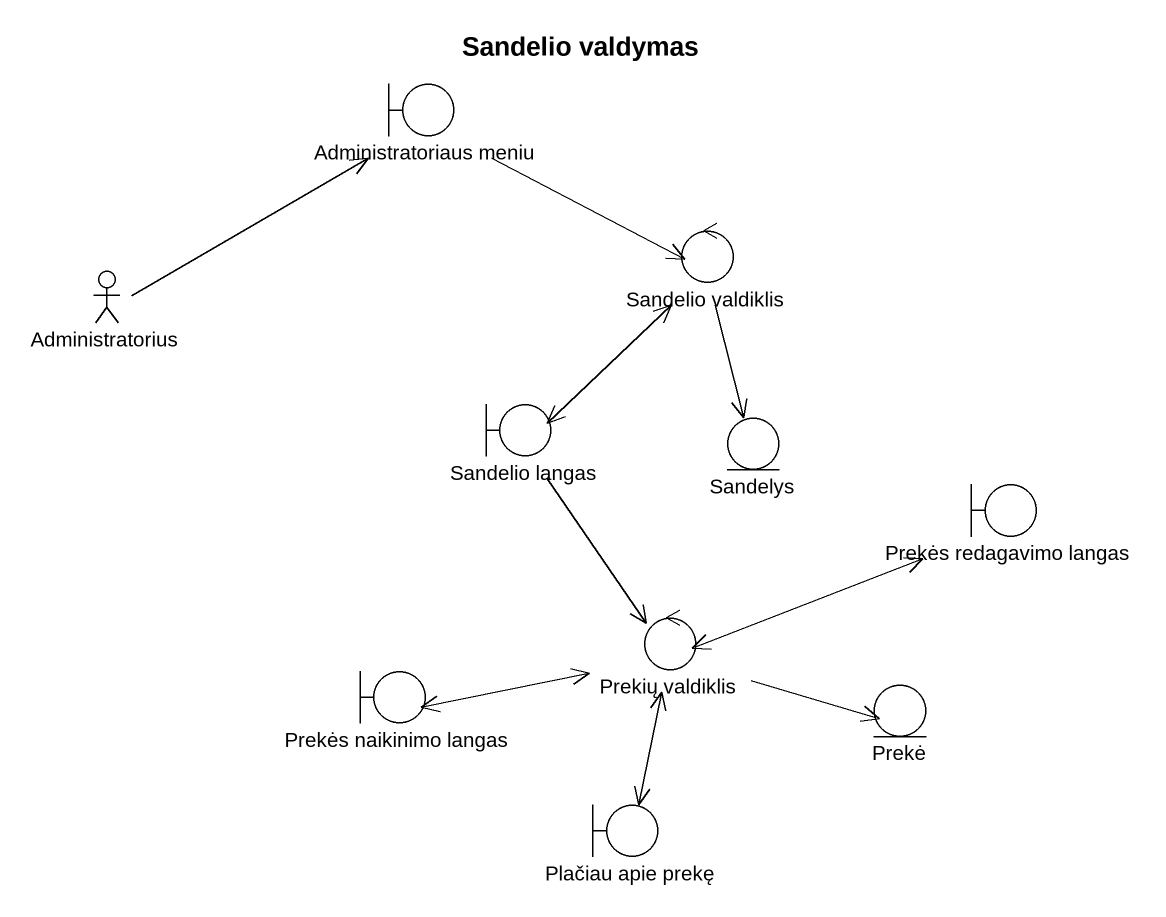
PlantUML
@startuml
title Sandelio valdymas
boundary "Administratoriaus meniu" as Administratoriaus_meniu
control "Sandelio valdiklis" as Sandelio_valdiklis
actor Administratorius
boundary "Sandelio langas" as Sandelio_langas
entity Sandelys
boundary "Prekės redagavimo langas" as Prekės_redagavimo_langas
boundary "Prekės naikinimo langas" as Prekės_naikinimo_langas
control "Prekių valdiklis" as Prekių_valdiklis
entity Prekė
boundary "Plačiau apie prekę" as Plačiau_apie_prekę
Administratoriaus_meniu -right-> Sandelio_valdiklis
Sandelio_valdiklis --> Sandelio_langas
Sandelio_valdiklis --> Sandelys
Administratorius -right-> Administratoriaus_meniu
Sandelio_langas -up-> Sandelio_valdiklis
Sandelio_langas --> Prekių_valdiklis
Sandelio_langas --> Prekių_valdiklis
Prekės_redagavimo_langas -left-> Prekių_valdiklis
Prekės_redagavimo_langas -left-> Prekių_valdiklis
Prekės_naikinimo_langas -right-> Prekių_valdiklis
Prekių_valdiklis -right-> Prekės_redagavimo_langas
Prekių_valdiklis -left-> Prekės_naikinimo_langas
Prekių_valdiklis -right-> Prekė
Prekių_valdiklis --> Plačiau_apie_prekę
Plačiau_apie_prekę -up-> Prekių_valdiklis
@enduml
